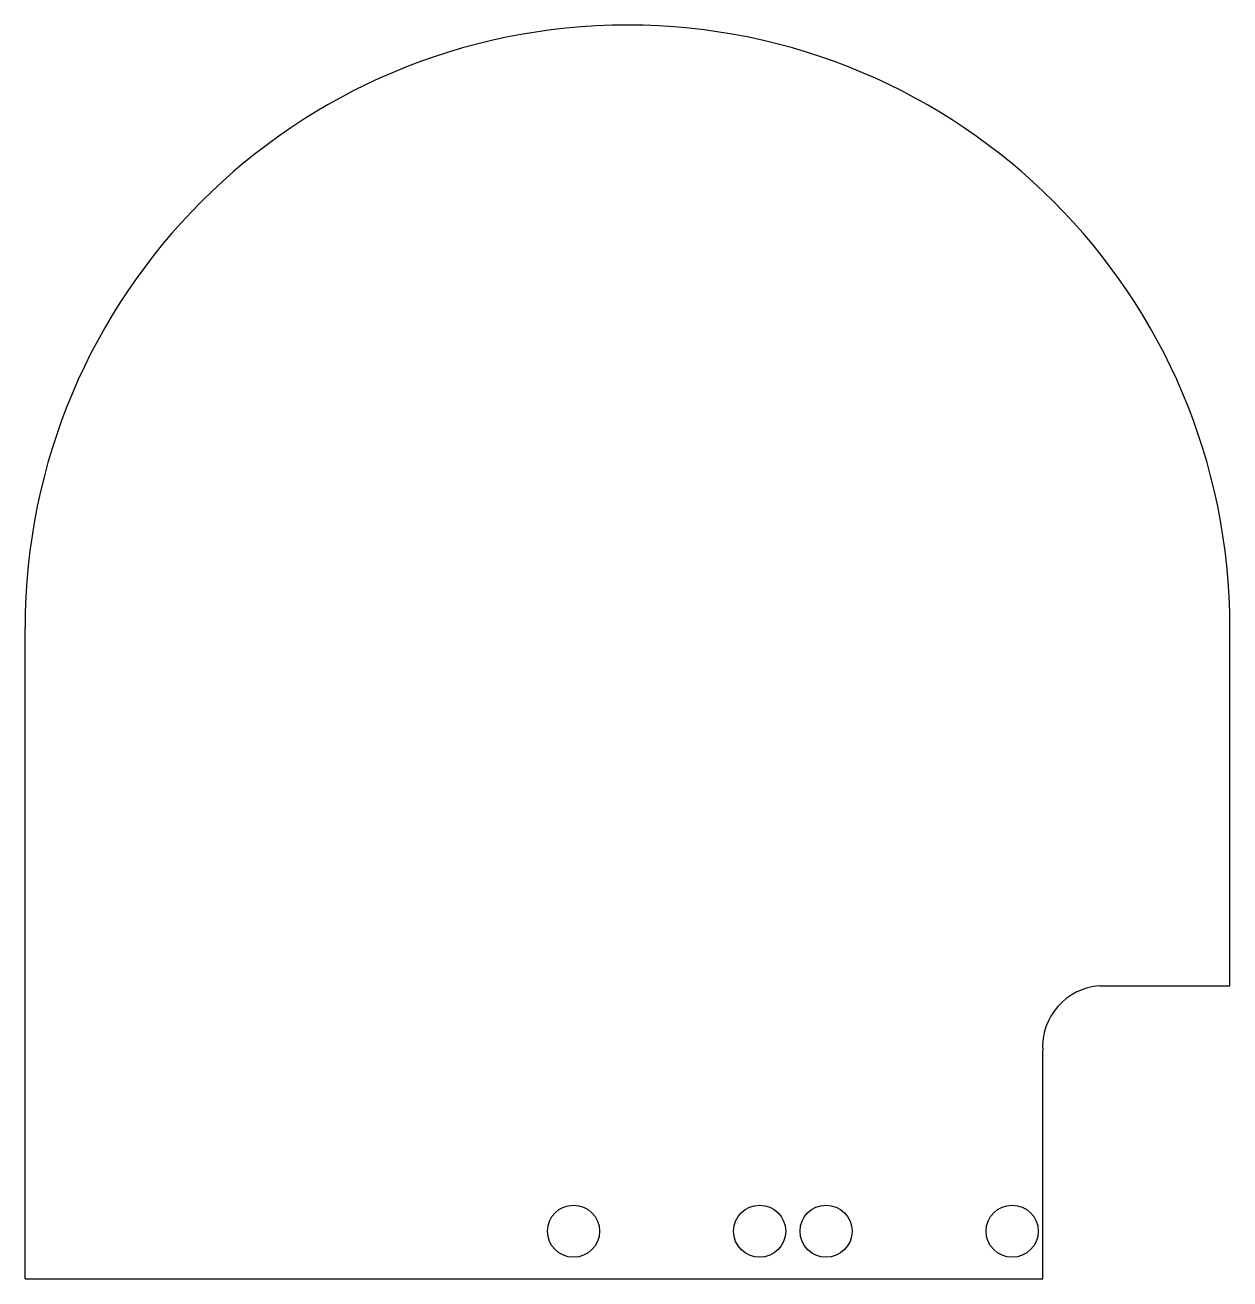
# Model space of a CAD drawing. Extents: x 0 to 74, y 0 to 77.
import ezdxf

# ---------------------------------------------------------------- set-up
doc = ezdxf.new("R2010")
doc.units = 0
doc.layers.add('20', color=7, linetype='CONTINUOUS')

msp = doc.modelspace()

# ---------------------------------------------------------------- linework, layer by layer
at = {"layer": '20'}
for p, q in [((0, 0), (0, 40)), ((74, 18), (74, 40)), ((66, 18), (74, 18)), ((62.5, 0), (62.5, 14)), ((0, 0), (62.5, 0))]:
    msp.add_line(p, q, dxfattribs=at)
for centre in [(33.685, 2.93), (45.115, 2.93), (49.195, 2.93), (60.625, 2.93)]:
    msp.add_circle(centre, 1.6, dxfattribs=at)
for centre, radius, start, end in [((37, 40), 37, 0, 180), ((66.25, 14.25), 3.758, 93.8141, 183.8141)]:
    msp.add_arc(centre, radius, start, end, dxfattribs=at)

doc.saveas('drawing.dxf')
